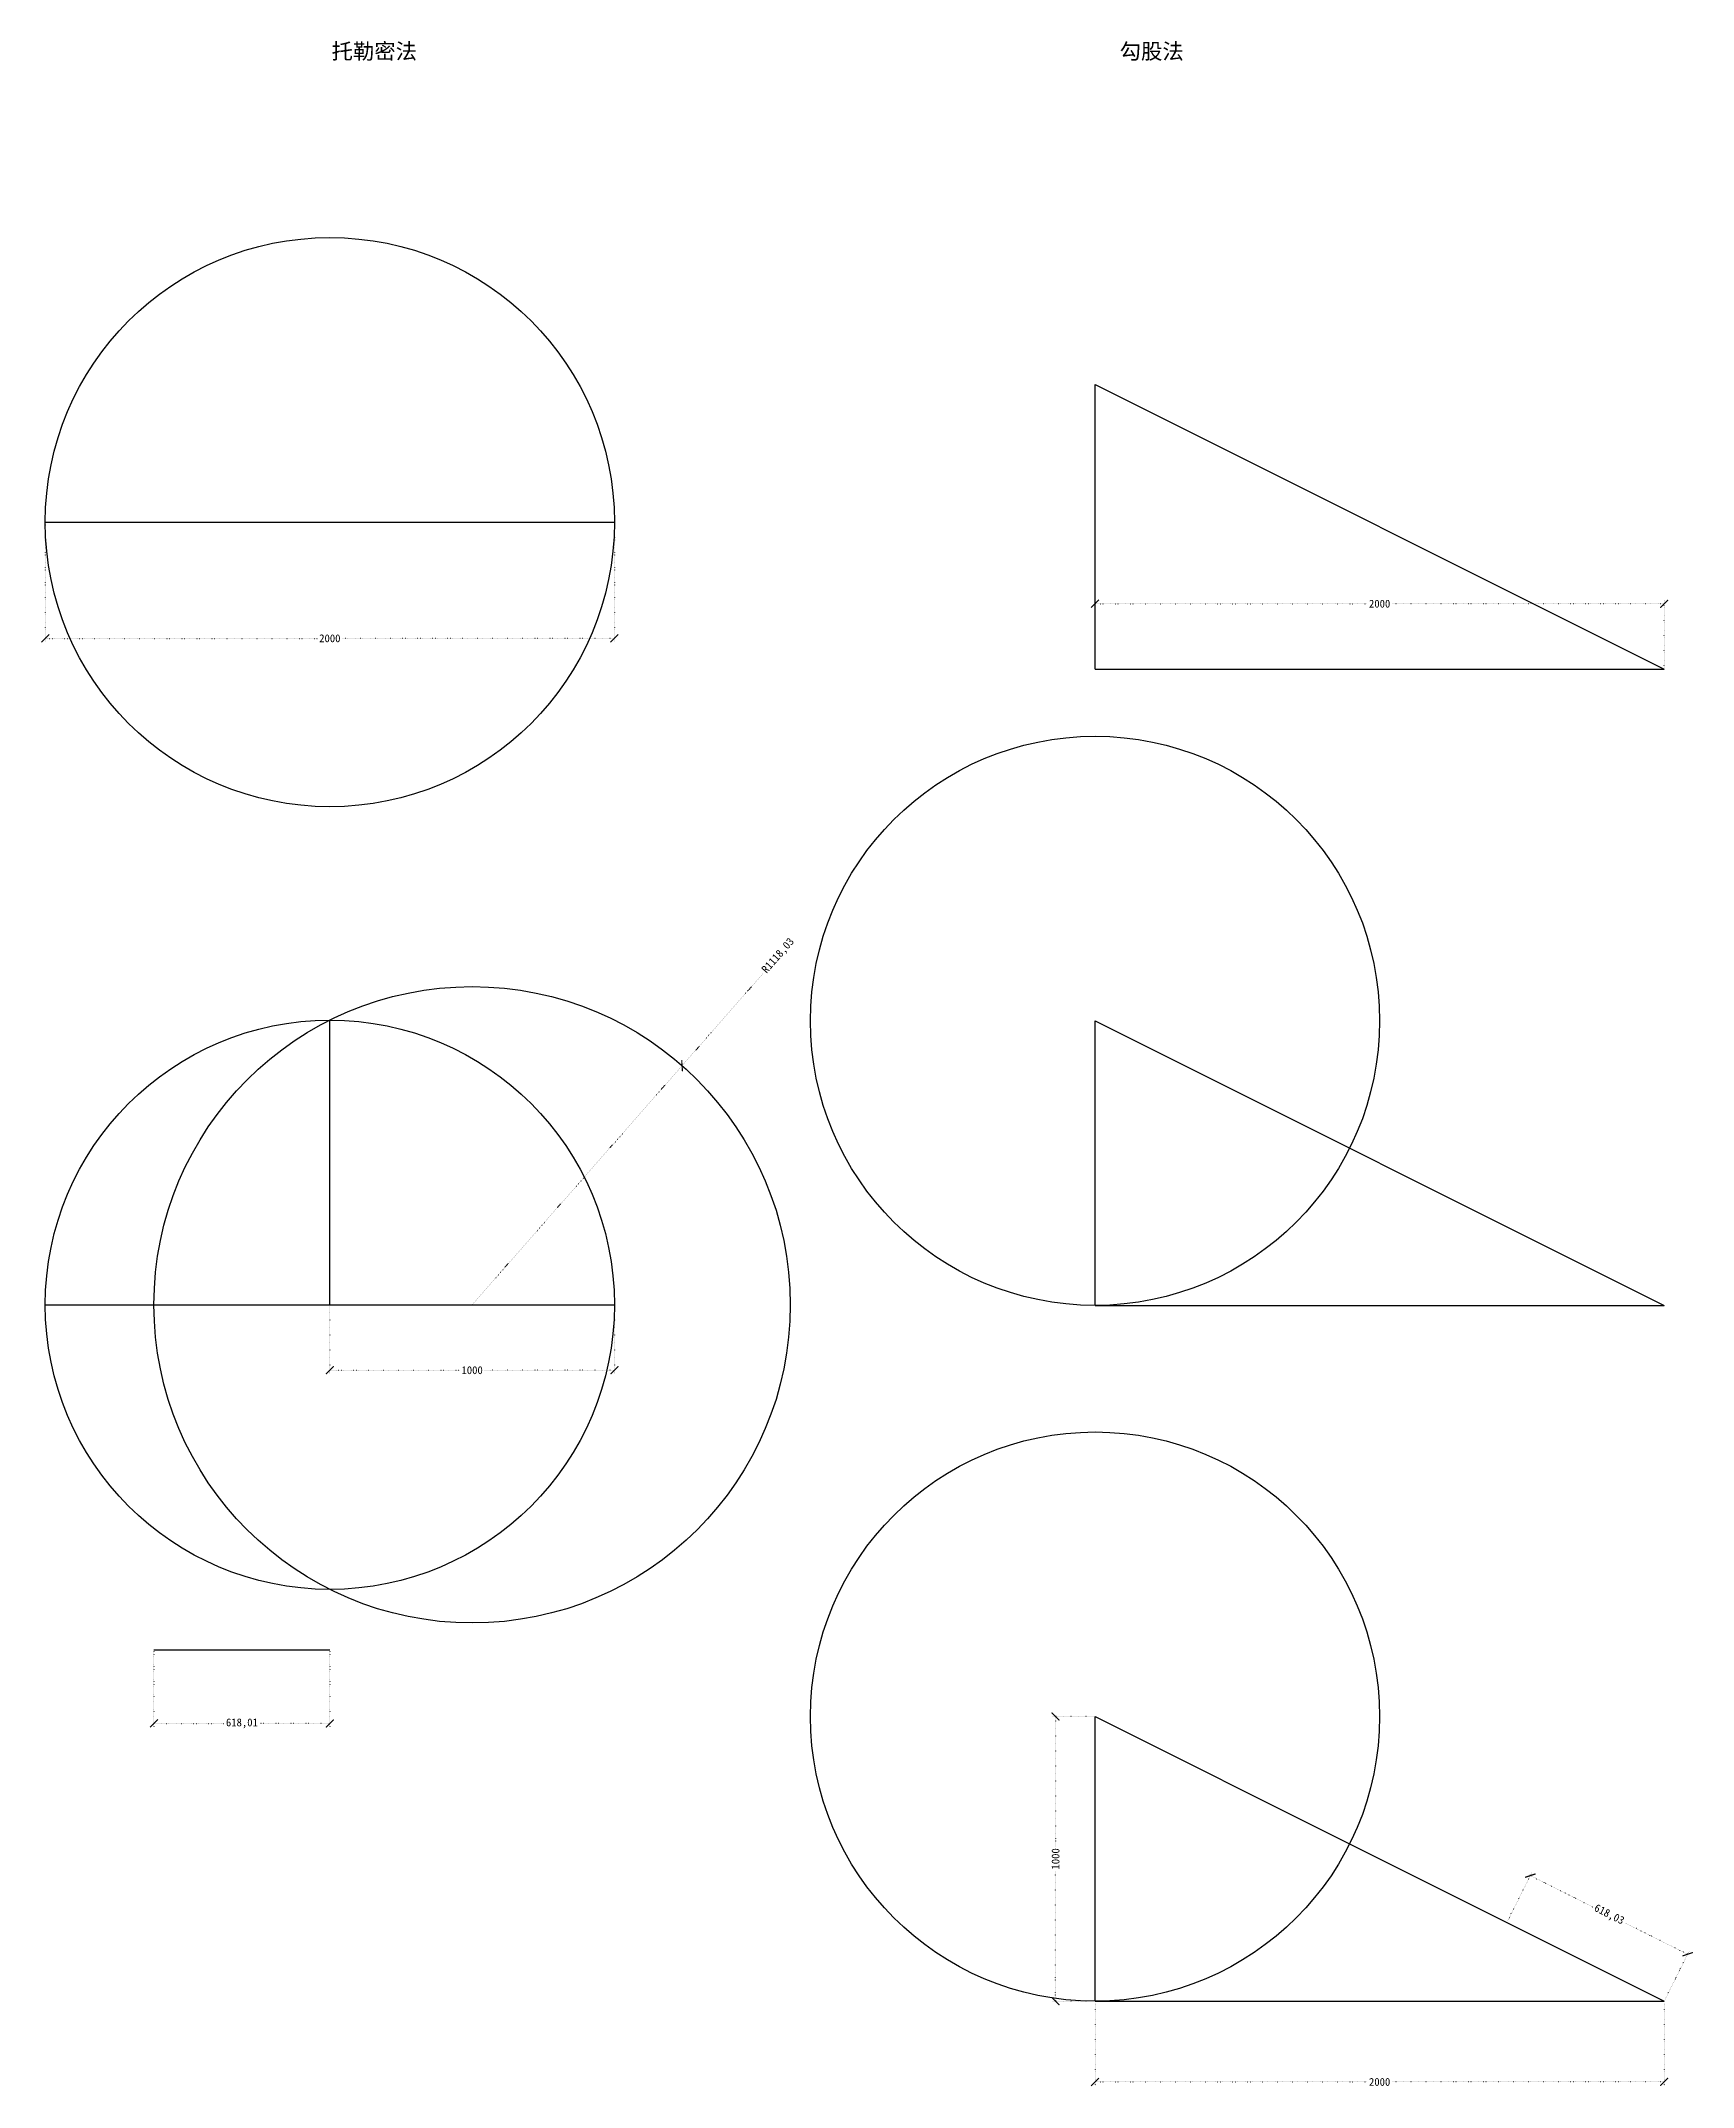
# Model space of a CAD drawing. Header units: millimetres. Extents: x 1384 to 37522, y -6804 to 4139.
# Drawn here: x 10680 to 16485, y -3050 to 4139 of the extents above; entities that cross this region are included whole.
import ezdxf

# ---------------------------------------------------------------- set-up
doc = ezdxf.new("R2010")
doc.units = ezdxf.units.MM
doc.linetypes.add('ACAD_ISO07W100', pattern=[3, 0, -3])
doc.styles.get("Standard").update_dxf_attribs({"font": ''})
doc.styles.add('w', font='', dxfattribs={"height": 5})
doc.styles.get('Standard').set_extended_font_data('SimSun')
doc.styles.get('w').set_extended_font_data('SimSun')
doc.dimstyles.new('w', dxfattribs={"dimscale": 11, "dimtxt": 2.5, "dimasz": 2.5, "dimexe": 1.25, "dimexo": 0.625, "dimtad": 0, "dimtxsty": 'Standard', "dimblk": 'ARCHTICK', "dimcen": 2.5, "dimclrd": 5, "dimclre": 5, "dimadec": 0, "dimazin": 0, "dimtfac": 1, "dimtmove": 0, "dimatfit": 3, "dimfxl": 1, "dimarcsym": 0})

# ---------------------------------------------------------------- blocks, each defined once
blk = doc.blocks.new('_ArchTick')
at = {"color": 0, "linetype": 'ByBlock', "const_width": 0.15}
blk.add_lwpolyline([(-0.5, -0.5), (0.5, 0.5)], dxfattribs=at)
blk = doc.blocks.new('*D39')
at = {"color": 5, "linetype": 'ACAD_ISO07W100', "lineweight": -2}
for p, q in [((11076.8, -1520.3), (11076.8, -1786.1)), ((11694.8, -1520.3), (11694.8, -1786.1)), ((11076.8, -1772.4), (11323.1, -1772.4)), ((11694.8, -1772.4), (11448.4, -1772.4))]:
    blk.add_line(p, q, dxfattribs=at)
at = {"layer": 'Defpoints', "color": 0}
for p in [(11076.8, -1513.4), (11694.8, -1513.4), (11694.8, -1772.4)]:
    blk.add_point(p, dxfattribs=at)
at = {"color": 5, "lineweight": -2, "xscale": 27.5, "yscale": 27.5, "zscale": 27.5, "rotation": 180}
blk.add_blockref('_ArchTick', (11076.8, -1772.4), dxfattribs=at)
at = {"color": 5, "lineweight": -2, "xscale": 27.5, "yscale": 27.5, "zscale": 27.5}
blk.add_blockref('_ArchTick', (11694.8, -1772.4), dxfattribs=at)
at = {"color": 0, "insert": (11385.8, -1772.4), "char_height": 27.5, "attachment_point": 5}
blk.add_mtext('618,01', dxfattribs=at)
blk = doc.blocks.new('*D40')
at = {"color": 5, "linetype": 'ACAD_ISO07W100', "lineweight": -2}
for p, q in [((11694.8, -308.4), (11694.8, -545.2)), ((12694.8, -308.4), (12694.8, -545.2)), ((11694.8, -531.4), (12152, -531.4)), ((12694.8, -531.4), (12237.6, -531.4))]:
    blk.add_line(p, q, dxfattribs=at)
at = {"layer": 'Defpoints', "color": 0}
for p in [(11694.8, -301.5), (12694.8, -301.5), (12694.8, -531.4)]:
    blk.add_point(p, dxfattribs=at)
at = {"color": 5, "lineweight": -2, "xscale": 27.5, "yscale": 27.5, "zscale": 27.5, "rotation": 180}
blk.add_blockref('_ArchTick', (11694.8, -531.4), dxfattribs=at)
at = {"color": 5, "lineweight": -2, "xscale": 27.5, "yscale": 27.5, "zscale": 27.5}
blk.add_blockref('_ArchTick', (12694.8, -531.4), dxfattribs=at)
at = {"color": 0, "insert": (12194.8, -531.4), "char_height": 27.5, "attachment_point": 5}
blk.add_mtext('1000', dxfattribs=at)
blk = doc.blocks.new('*D41')
at = {"color": 5, "linetype": 'ACAD_ISO07W100', "lineweight": -2}
for p in [(13216.2, 861.7), (12194.8, -301.5)]:
    blk.add_line(p, (12932.5, 538.6), dxfattribs=at)
at = {"layer": 'Defpoints', "color": 0}
for p in [(12932.5, 538.6), (12194.8, -301.5)]:
    blk.add_point(p, dxfattribs=at)
at = {"color": 5, "lineweight": -2, "xscale": 27.5, "yscale": 27.5, "zscale": 27.5, "rotation": 228.7125379898865}
blk.add_blockref('_ArchTick', (12932.5, 538.6), dxfattribs=at)
at = {"color": 0, "insert": (13271.1, 924.2), "char_height": 27.5, "attachment_point": 5, "rotation": 48.71254}
blk.add_mtext('R1118,03', dxfattribs=at)
blk = doc.blocks.new('*D42')
at = {"color": 5, "linetype": 'ACAD_ISO07W100', "lineweight": -2}
for p, q in [((10694.8, 2441.6), (10694.8, 2026.4)), ((12694.8, 2441.6), (12694.8, 2026.4)), ((10694.8, 2040.2), (11650.8, 2040.2)), ((12694.8, 2040.2), (11738.8, 2040.2))]:
    blk.add_line(p, q, dxfattribs=at)
at = {"layer": 'Defpoints', "color": 0}
for p in [(10694.8, 2448.5), (12694.8, 2448.5), (12694.8, 2040.2)]:
    blk.add_point(p, dxfattribs=at)
at = {"color": 5, "lineweight": -2, "xscale": 27.5, "yscale": 27.5, "zscale": 27.5, "rotation": 180}
blk.add_blockref('_ArchTick', (10694.8, 2040.2), dxfattribs=at)
at = {"color": 5, "lineweight": -2, "xscale": 27.5, "yscale": 27.5, "zscale": 27.5}
blk.add_blockref('_ArchTick', (12694.8, 2040.2), dxfattribs=at)
at = {"color": 0, "insert": (11694.8, 2040.2), "char_height": 27.5, "attachment_point": 5}
blk.add_mtext('2000', dxfattribs=at)
blk = doc.blocks.new('*D43')
at = {"color": 5, "linetype": 'ACAD_ISO07W100', "lineweight": -2}
for p, q in [((14383.6, -2755.3), (14383.6, -3045.9)), ((16383.6, -2755.3), (16383.6, -3045.9)), ((14383.6, -3032.2), (15339.6, -3032.2)), ((16383.6, -3032.2), (15427.6, -3032.2))]:
    blk.add_line(p, q, dxfattribs=at)
at = {"layer": 'Defpoints', "color": 0}
for p in [(14383.6, -2748.4), (16383.6, -2748.4), (16383.6, -3032.2)]:
    blk.add_point(p, dxfattribs=at)
at = {"color": 5, "lineweight": -2, "xscale": 27.5, "yscale": 27.5, "zscale": 27.5, "rotation": 180}
blk.add_blockref('_ArchTick', (14383.6, -3032.2), dxfattribs=at)
at = {"color": 5, "lineweight": -2, "xscale": 27.5, "yscale": 27.5, "zscale": 27.5}
blk.add_blockref('_ArchTick', (16383.6, -3032.2), dxfattribs=at)
at = {"color": 0, "insert": (15383.6, -3032.2), "char_height": 27.5, "attachment_point": 5}
blk.add_mtext('2000', dxfattribs=at)
blk = doc.blocks.new('*D44')
at = {"color": 5, "linetype": 'ACAD_ISO07W100', "lineweight": -2}
for p, q in [((14376.7, -1748.4), (14231.2, -1748.4)), ((14244.9, -1748.4), (14244.9, -2205.6)), ((14244.9, -2748.4), (14244.9, -2291.2)), ((14376.7, -2748.4), (14231.2, -2748.4))]:
    blk.add_line(p, q, dxfattribs=at)
at = {"layer": 'Defpoints', "color": 0}
for p in [(14383.6, -1748.4), (14244.9, -2748.4), (14383.6, -2748.4)]:
    blk.add_point(p, dxfattribs=at)
at = {"color": 5, "lineweight": -2, "xscale": 27.5, "yscale": 27.5, "zscale": 27.5}
for p, rotation in [((14244.9, -1748.4), 90), ((14244.9, -2748.4), 270)]:
    blk.add_blockref('_ArchTick', p, dxfattribs=dict(at, rotation=rotation))
at = {"color": 0, "insert": (14244.9, -2248.4), "char_height": 27.5, "attachment_point": 5, "rotation": 90}
blk.add_mtext('1000', dxfattribs=at)
blk = doc.blocks.new('*D45')
at = {"color": 5, "linetype": 'ACAD_ISO07W100', "lineweight": -2}
for p, q in [((15833.8, -2465.9), (15919.3, -2294.9)), ((15913.2, -2307.2), (16132.8, -2417.1)), ((16465.9, -2583.6), (16246.3, -2473.8)), ((16386.6, -2742.3), (16472.1, -2571.3))]:
    blk.add_line(p, q, dxfattribs=at)
at = {"layer": 'Defpoints', "color": 0}
for p in [(15830.8, -2472), (16465.9, -2583.6), (16383.6, -2748.4)]:
    blk.add_point(p, dxfattribs=at)
at = {"color": 5, "lineweight": -2, "xscale": 27.5, "yscale": 27.5, "zscale": 27.5}
for p, rotation in [((15913.2, -2307.2), 153.4349488229222), ((16465.9, -2583.6), 333.4349488229222)]:
    blk.add_blockref('_ArchTick', p, dxfattribs=dict(at, rotation=rotation))
at = {"color": 0, "insert": (16189.5, -2445.4), "char_height": 27.5, "attachment_point": 5, "rotation": 333.43495}
blk.add_mtext('618,03', dxfattribs=at)
blk = doc.blocks.new('*D46')
at = {"color": 5, "linetype": 'ACAD_ISO07W100', "lineweight": -2}
for p, q in [((14383.6, 1939.1), (14383.6, 2175.5)), ((14383.6, 2161.8), (15339.6, 2161.8)), ((16383.6, 2161.8), (15427.6, 2161.8)), ((16383.6, 1939.1), (16383.6, 2175.5))]:
    blk.add_line(p, q, dxfattribs=at)
at = {"layer": 'Defpoints', "color": 0}
for p in [(16383.6, 2161.8), (14383.6, 1932.2), (16383.6, 1932.2)]:
    blk.add_point(p, dxfattribs=at)
at = {"color": 5, "lineweight": -2, "xscale": 27.5, "yscale": 27.5, "zscale": 27.5, "rotation": 180}
blk.add_blockref('_ArchTick', (14383.6, 2161.8), dxfattribs=at)
at = {"color": 5, "lineweight": -2, "xscale": 27.5, "yscale": 27.5, "zscale": 27.5}
blk.add_blockref('_ArchTick', (16383.6, 2161.8), dxfattribs=at)
at = {"color": 0, "insert": (15383.6, 2161.8), "char_height": 27.5, "attachment_point": 5}
blk.add_mtext('2000', dxfattribs=at)

msp = doc.modelspace()

# ---------------------------------------------------------------- linework, layer by layer
for p, q in [((14383.561, 1932.232), (14383.561, 2932.232)), ((14383.561, 2932.232), (16383.561, 1932.232)), ((10694.785, 2448.499), (12694.785, 2448.499)), ((14383.561, 1932.232), (16383.561, 1932.232)), ((11694.785, -301.502), (11694.785, 698.498)), ((14383.561, -303.74), (14383.561, 696.26)), ((14383.561, 696.26), (16383.561, -303.74)), ((10694.785, -301.502), (11076.778, -301.502)), ((11076.778, -301.502), (11694.785, -301.502)), ((11694.785, -301.502), (12694.785, -301.502)), ((14383.561, -303.74), (16383.561, -303.74)), ((11076.778, -1513.387), (11694.785, -1513.387)), ((14383.561, -2748.402), (14383.561, -1748.402)), ((14383.561, -1748.402), (15277.988, -2195.616)), ((14383.561, -2748.402), (16383.561, -2748.402))]:
    msp.add_line(p, q)
at = {"color": 6}
msp.add_line((15277.988, -2195.616), (15830.774, -2472.009), dxfattribs=at)
at = {"color": 1}
msp.add_line((15830.774, -2472.009), (16383.561, -2748.402), dxfattribs=at)
for centre, radius in [((11694.785, 2448.499), 1000), ((14383.561, 696.26), 1000), ((12194.785, -301.502), 1118.034), ((11694.785, -301.502), 1000), ((14383.561, -1748.402), 1000)]:
    msp.add_circle(centre, radius)

# ---------------------------------------------------------------- texts
at = {"char_height": 55, "width": 403.5632, "attachment_point": 1, "style": 'w'}
for s, insert in [('托勒密法', (11700.945, 4130.548)), ('勾股法', (14470.095, 4130.548))]:
    msp.add_mtext(s, dxfattribs=dict(at, insert=insert))

# ---------------------------------------------------------------- dimensions: what is measured, and where the dimension line sits
for base, p1, p2, picture, middle in [((12694.785, 2040.176), (10694.785, 2448.499), (12694.785, 2448.499), '*D42', (11694.785, 2040.176)), ((16383.561, 2161.777), (14383.561, 1932.232), (16383.561, 1932.232), '*D46', (15383.561, 2161.777)), ((11694.785, -1772.36), (11076.778, -1513.387), (11694.785, -1513.387), '*D39', (11385.781, -1772.36)), ((16383.561, -3032.162), (14383.561, -2748.402), (16383.561, -2748.402), '*D43', (15383.561, -3032.162))]:
    dim = msp.add_linear_dim(base=base, p1=p1, p2=p2, dimstyle='w')
    dim.commit()
    dim.dimension.update_dxf_attribs({"geometry": picture, "text_midpoint": middle})
dim = msp.add_radius_dim(center=(12194.785, -301.502), mpoint=(12932.505, 538.598), dimstyle='w')
dim.commit()
dim.dimension.update_dxf_attribs({"geometry": '*D41', "text_midpoint": (13271.099, 924.182), "dimtype": 164})
dim = msp.add_linear_dim(base=(12694.785, -531.446), p1=(11694.785, -301.502), p2=(12694.785, -301.502), dimstyle='w')
dim.commit()
dim.dimension.update_dxf_attribs({"geometry": '*D40', "text_midpoint": (12194.785, -531.446), "dimtype": 160})
dim = msp.add_linear_dim(base=(14244.942, -2748.402), p1=(14383.561, -1748.402), p2=(14383.561, -2748.402), angle=90, dimstyle='w')
dim.commit()
dim.dimension.update_dxf_attribs({"geometry": '*D44', "text_midpoint": (14244.942, -2248.402)})
dim = msp.add_aligned_dim(p1=(15830.774, -2472.009), p2=(16383.561, -2748.402), distance=184.212, dimstyle='w')
dim.commit()
dim.dimension.update_dxf_attribs({"geometry": '*D45', "text_midpoint": (16189.549, -2445.441)})

doc.saveas('drawing.dxf')
